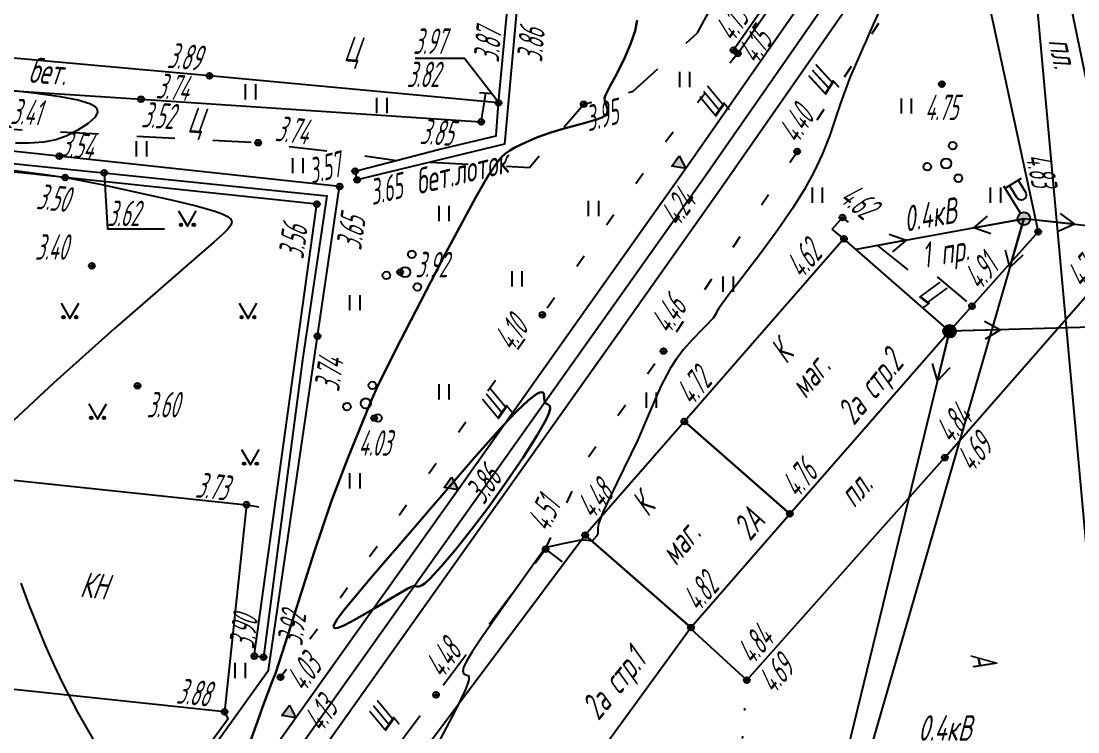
# Model space of a CAD drawing. Extents: x 1233805 to 1234355, y 654698 to 655114.
# Drawn here: x 1233990.83 to 1234032.35, y 654956.09 to 654984 of the extents above; entities that cross this region are included whole.
import ezdxf

# ---------------------------------------------------------------- set-up
doc = ezdxf.new("R2010")
doc.units = 0
for name, pattern in [('ИИDash_05_15', [2, 0.5, -1.5]), ('ИИDash_15_15', [3, 1.5, -1.5]), ('ИИDot', [1, 0, -1])]:
    doc.linetypes.add(name, pattern=pattern)
for name, color, linetype, lineweight in [('ИИ_ВОДОПРОВОДЫ', 80, 'Continuous', 25), ('ИИ_ГОРИЗОНТАЛИ_ОСН', 32, 'Continuous', 25), ('ИИ_ГОРИЗОНТАЛИ_УТОЛЩ', 32, 'Continuous', 30), ('ИИ_ДОРОГИ_АД', 7, 'Continuous', 25), ('ИИ_ДОРОГИ_ЖД', 7, 'Continuous', 25), ('ИИ_ЛЭП_НН', 250, 'Continuous', 25), ('ИИ_ОГРАДЫ', 7, 'Continuous', 25), ('ИИ_ОТМЕТКИ', 7, 'Continuous', 25), ('ИИ_СООРУЖЕНИЕ', 7, 'Continuous', 25), ('ИИ_СТРОЕНИЕ', 7, 'Continuous', 25), ('ИИ_УГОДЬЯ', 7, 'Continuous', 25)]:
    doc.layers.add(name, color=color, linetype=linetype, lineweight=lineweight)
doc.styles.add('VNIPISIMPLEXCUR', font='simplex.shx', dxfattribs={"width": 0.8, "oblique": 15})
doc.styles.add('ГОСТ 2.304 КУРСИВ', font='cs_gost2304.shx', dxfattribs={"oblique": 15})
doc.linetypes.add('ИИ05155', pattern='A,0,[41,3dservice.shx,S=3,R=0,X=0,Y=0],-12', length=12)
doc.linetypes.add('ИИ054741_6', pattern='A,2,-0.5,[35,3dservice.shx,S=1,R=0,X=0,Y=0],-0.5,2', length=5)
doc.linetypes.add('ИИ251222', pattern='A,2,-2,3,-0.6,["В",VNIPISIMPLEXCUR,S=2,R=0,X=0,Y=-1],-2.8,3,-2,8,-2,8,-2,6', length=41.4)

# ---------------------------------------------------------------- blocks, each defined once
blk = doc.blocks.new('ИИ05401')
at = {"color": 0, "linetype": 'Continuous', "lineweight": 25}
for points in [[(-0.4, 1.2), (-0.4, 0)], [(0.4, 1.2), (0.4, 0)]]:
    blk.add_lwpolyline(points, dxfattribs=at)
blk = doc.blocks.new('ИИ05416')
at = {"linetype": 'Continuous', "lineweight": 25}
h = blk.add_hatch(color=0, dxfattribs=at)
edge = h.paths.add_edge_path()
edge.add_arc((-0.5, 0.1), 0.1, 0, 360)
h = blk.add_hatch(color=0, dxfattribs=at)
edge = h.paths.add_edge_path()
edge.add_arc((0.5, 0.1), 0.1, 0, 360)
at = {"color": 0, "linetype": 'Continuous', "lineweight": 25}
blk.add_lwpolyline([(-0.693, 1.2), (0, 0), (0.693, 1.2)], dxfattribs=at)
for centre in [(-0.5, 0.1), (0.5, 0.1)]:
    blk.add_circle(centre, 0.1, dxfattribs=at)
blk = doc.blocks.new('ИИ05394')
at = {"color": 0, "linetype": 'Continuous', "lineweight": 25}
for centre, radius in [((0.52, 1.407), 0.3), ((-1.479, -0.253), 0.3), ((0, 0), 0.4), ((0.958, -1.154), 0.3)]:
    blk.add_circle(centre, radius, dxfattribs=at)
blk = doc.blocks.new('ИИ0510711')
at = {"linetype": 'Continuous', "lineweight": 25}
h = blk.add_hatch(color=0, dxfattribs=at)
edge = h.paths.add_edge_path()
edge.add_arc((0, 0), 0.5, 0, 360)
at = {"color": 0, "linetype": 'Continuous', "lineweight": 25}
blk.add_circle((0, 0), 0.5, dxfattribs=at)
blk = doc.blocks.new('ИИ0511013')
at = {"linetype": 'Continuous', "lineweight": 25}
h = blk.add_hatch(color=0, dxfattribs=at)
edge = h.paths.add_edge_path()
edge.add_arc((0, 0), 0.5, 0, 360)
at = {"color": 0, "linetype": 'Continuous', "lineweight": 25, "flags": 128}
for points in [[(0, 0.5), (0, 3)], [(0, 2.806), (1.5, 2.806)], [(1.184, 2.806), (1.184, 1.706), (1.174, 1.617), (1.144, 1.532), (1.096, 1.456), (1.033, 1.393), (0.957, 1.345), (0.873, 1.316), (0.784, 1.306), (0.695, 1.316), (0.61, 1.345), (0.534, 1.393), (0.471, 1.456), (0.423, 1.532), (0.394, 1.617), (0.384, 1.706), (0.384, 2.806)]]:
    blk.add_lwpolyline(points, dxfattribs=at)
at = {"color": 0, "linetype": 'Continuous', "lineweight": 25}
blk.add_circle((0, 0), 0.5, dxfattribs=at)
blk = doc.blocks.new('ИИ051144')
at = {"color": 0, "linetype": 'Continuous', "lineweight": 25, "flags": 128}
for points in [[(4, 0), (0, 0)], [(2.775, 0.707), (4, 0), (2.775, -0.707)]]:
    blk.add_lwpolyline(points, dxfattribs=at)
blk = doc.blocks.new('PICKET')
at = {"color": 0, "linetype": 'Continuous', "lineweight": 25}
for p, q in [((-0.23, 0), (0.23, 0)), ((0, 0.23), (0, -0.23))]:
    blk.add_line(p, q, dxfattribs=at)
blk.add_circle((0, 0), 0.23, dxfattribs=at)
at = {"color": 0, "linetype": 'Continuous', "style": 'VNIPISIMPLEXCUR', "oblique": 15, "width": 0.8}
blk.add_attdef('OTMETKA', (1.25, 0.3), '', height=2, dxfattribs=at)
at = {"color": 8, "linetype": 'Continuous', "style": 'VNIPISIMPLEXCUR', "oblique": 15, "width": 0.8, "flags": 1}
blk.add_attdef('NOMER', (1.25, -2.7), '', height=2, dxfattribs=at)
blk = doc.blocks.new('ИИ05025')
at = {"linetype": 'Continuous', "lineweight": 25}
blk.add_hatch(color=0, dxfattribs=at).paths.add_polyline_path([(0.5, 1), (0, 0), (-0.5, 1)])
at = {"color": 0, "linetype": 'Continuous', "lineweight": 25}
blk.add_lwpolyline([(0.5, 1), (0, 0), (-0.5, 1)], close=True, dxfattribs=at)
at = {"color": 0, "linetype": 'Continuous', "style": 'VNIPISIMPLEXCUR', "oblique": 15, "width": 0.8}
blk.add_attdef('HEIGHT', (1.2, 0), '', height=2, dxfattribs=at)

msp = doc.modelspace()

# ---------------------------------------------------------------- linework, layer by layer
at = {"layer": 'ИИ_ВОДОПРОВОДЫ', "linetype": 'ИИ251222', "flags": 128}
msp.add_lwpolyline([(1234081.644, 654705.568), (1234070.764, 654790.266), (1234046.966, 654859.039), (1234040.104, 654881.715), (1234023.378, 655065.709), (1234024.557, 655086.806)], dxfattribs=at)
at = {"layer": 'ИИ_ГОРИЗОНТАЛИ_ОСН', "flags": 128}
for points, elevation in [([(1234024.817, 654985.009), (1234024.178, 654983.583), (1234023.997, 654983.174), (1234023.907, 654982.972), (1234023.377, 654981.747), (1234023.018, 654980.78), (1234022.887, 654980.38), (1234022.586, 654979.489), (1234022.301, 654978.767), (1234021.971, 654978.064), (1234021.593, 654977.375), (1234021.135, 654976.645), (1234020.56, 654975.808), (1234019.874, 654974.872), (1234018.988, 654973.715), (1234018.716, 654973.365), (1234018.255, 654972.744), (1234018.16, 654972.595), (1234018.138, 654972.527), (1234018.137, 654972.515), (1234018.019, 654972.342), (1234017.7, 654972.004), (1234017.603, 654971.908), (1234017.19, 654971.486), (1234016.863, 654971.114), (1234016.575, 654970.738), (1234016.327, 654970.358), (1234015.966, 654969.667), (1234015.508, 654968.607), (1234015.051, 654967.538), (1234014.251, 654965.892), (1234013.682, 654964.719), (1234013.52, 654964.265), (1234013.49, 654964.099), (1234013.491, 654963.955), (1234013.492, 654963.888), (1234013.443, 654963.775), (1234013.319, 654963.642), (1234013.314, 654963.637), (1234013.307, 654963.631), (1234013.256, 654963.593), (1234013.196, 654963.599), (1234013.192, 654963.599), (1234012.995, 654963.624), (1234012.762, 654963.611), (1234012.095, 654963.474), (1234011.926, 654963.435), (1234011.634, 654963.375), (1234011.518, 654963.35), (1234011.421, 654963.289), (1234011.238, 654963.056), (1234010.093, 654961.462), (1234008.915, 654959.784), (1234008.553, 654959.234), (1234008.321, 654958.846), (1234008.216, 654958.626), (1234008.18, 654958.475), (1234008.207, 654958.388), (1234008.306, 654958.34), (1234008.389, 654958.306), (1234008.427, 654958.246), (1234008.422, 654958.14), (1234008.373, 654957.972), (1234008.276, 654957.732), (1234007.912, 654956.977), (1234007.297, 654955.807)], 4.5), ([(1233990.199, 654981.316), (1233991.351, 654981.181), (1233992.363, 654981.04), (1233993.064, 654980.905), (1233993.532, 654980.76), (1233993.684, 654980.682), (1233993.782, 654980.6), (1233993.828, 654980.518), (1233993.834, 654980.428), (1233993.801, 654980.329), (1233993.727, 654980.221), (1233993.615, 654980.105), (1233993.462, 654979.981), (1233993.034, 654979.704), (1233992.605, 654979.483), (1233992.194, 654979.34), (1233991.72, 654979.25), (1233991.155, 654979.207), (1233990.607, 654979.203)], 3.5), ([(1233988.348, 654978.424), (1233991.878, 654977.961), (1233992.804, 654977.825), (1233993.943, 654977.596), (1233996.732, 654976.986), (1233997.704, 654976.747), (1233998.399, 654976.552), (1233998.73, 654976.436), (1233998.946, 654976.332), (1233999.069, 654976.228), (1233999.11, 654976.115), (1233999.073, 654975.99), (1233998.96, 654975.835), (1233998.763, 654975.637), (1233998.403, 654975.319), (1233997.725, 654974.731), (1233994.494, 654971.915), (1233992.121, 654969.793), (1233990.524, 654968.305)], 3.5), ([(1233990.818, 654961.939), (1233991.121, 654961.109), (1233991.776, 654959.485), (1233992.116, 654958.72), (1233992.458, 654958.002), (1233993.046, 654956.873), (1233993.708, 654955.728), (1233994.433, 654954.581), (1233995.282, 654953.336), (1233995.298, 654953.312), (1233995.531, 654952.969), (1233995.648, 654952.755), (1233995.706, 654952.57), (1233995.707, 654952.392), (1233995.652, 654952.196), (1233995.534, 654951.955), (1233994.984, 654951.115), (1233993.413, 654948.825), (1233991.33, 654945.788), (1233990.583, 654944.684)], 3.5)]:
    msp.add_lwpolyline(points, dxfattribs=dict(at, elevation=elevation))
at = {"layer": 'ИИ_ГОРИЗОНТАЛИ_УТОЛЩ', "elevation": 4, "flags": 128}
msp.add_lwpolyline([(1234015.04, 654984.034), (1234014.949, 654983.614), (1234014.771, 654983.096), (1234014.507, 654982.485), (1234014.173, 654981.818), (1234013.978, 654981.463), (1234013.786, 654981.088), (1234013.757, 654980.977), (1234013.759, 654980.876), (1234013.814, 654980.707), (1234013.865, 654980.558), (1234013.873, 654980.451), (1234013.841, 654980.36), (1234013.766, 654980.282), (1234013.642, 654980.211), (1234013.456, 654980.14), (1234012.802, 654979.959), (1234012.16, 654979.789), (1234011.642, 654979.626), (1234011.124, 654979.439), (1234010.643, 654979.239), (1234010.235, 654979.043), (1234010.028, 654978.924), (1234009.863, 654978.804), (1234009.71, 654978.661), (1234009.555, 654978.482), (1234009.192, 654977.952), (1234008.693, 654977.093), (1234007.519, 654974.901), (1234005.753, 654971.485), (1234004.863, 654969.719), (1234004.591, 654969.085), (1234004.403, 654968.64), (1234004.389, 654968.608), (1234003.662, 654966.839), (1234003.032, 654965.159), (1234002.349, 654963.148), (1234001.483, 654960.434), (1234001.44, 654960.296), (1234000.836, 654958.425), (1234000.672, 654958), (1234000.304, 654957.024), (1234000.117, 654956.495), (1233999.623, 654955.123)], dxfattribs=at)
msp.add_lwpolyline([(1234005.691, 654963.429), (1234006.881, 654964.813), (1234008.65, 654966.864), (1234009.733, 654968.079), (1234010.313, 654968.688), (1234010.766, 654969.116), (1234011.091, 654969.363), (1234011.207, 654969.419), (1234011.292, 654969.431), (1234011.334, 654969.413), (1234011.363, 654969.373), (1234011.387, 654969.208), (1234011.4, 654969.076), (1234011.432, 654969.004), (1234011.506, 654968.959), (1234011.597, 654968.894), (1234011.615, 654968.783), (1234011.567, 654968.599), (1234011.447, 654968.335), (1234011.092, 654967.711), (1234010.551, 654966.861), (1234009.894, 654965.893), (1234009.205, 654964.933), (1234008.57, 654964.095), (1234007.934, 654963.297), (1234007.344, 654962.603), (1234006.883, 654962.107), (1234006.702, 654961.938), (1234006.564, 654961.838), (1234006.461, 654961.798), (1234006.364, 654961.806), (1234006.263, 654961.816), (1234006.161, 654961.788), (1234006.021, 654961.724), (1234005.581, 654961.462), (1234005.466, 654961.39), (1234004.822, 654961.007), (1234004.386, 654960.752), (1234004.351, 654960.732), (1234003.789, 654960.411), (1234003.485, 654960.258), (1234003.273, 654960.178), (1234003.184, 654960.164), (1234003.129, 654960.177), (1234003.107, 654960.217), (1234003.118, 654960.285), (1234003.249, 654960.521), (1234003.534, 654960.905), (1234004.442, 654961.989), (1234005.075, 654962.719), (1234005.691, 654963.429)], close=True, dxfattribs=at)
at = {"layer": 'ИИ_ДОРОГИ_АД', "linetype": 'ИИDash_15_15', "flags": 128}
for points in [[(1234006.902, 654978.457), (1234010.802, 654978.255), (1234012.933, 654980.734), (1234014.883, 654981.246), (1234017.4, 654983.541), (1234019.117, 654986.708), (1234021.704, 654993.577), (1234024.355, 654992.174)], [(1233963.968, 654979.821), (1233964.182, 654981.441), (1233964.429, 654981.672), (1233966.808, 654981.595), (1233970.277, 654981.416), (1233977.443, 654980.885), (1233983.076, 654980.333), (1233990.321, 654979.766), (1234000.147, 654979.227), (1234004.155, 654978.743), (1234005.594, 654978.532)], [(1234023.158, 654975.451), (1234022.695, 654975.827), (1234023.102, 654976.291), (1234026.316, 654973.708), (1234026.71, 654974.049), (1234028.185, 654972.811)], [(1233996.185, 654941.407), (1233995.35, 654942.041), (1234002.319, 654951.216), (1234007.133, 654957.55), (1234011.437, 654963.266), (1234012.162, 654962.714)]]:
    msp.add_lwpolyline(points, dxfattribs=at)
at = {"layer": 'ИИ_ДОРОГИ_АД', "flags": 128}
for points in [[(1234017.124, 654960.154), (1234019.343, 654958.125), (1234027.123, 654966.861), (1234034.093, 654974.839), (1234031.636, 654986.736), (1234030.577, 654991.578)], [(1234030.577, 654991.578), (1234028.234, 654987.557), (1234030.788, 654975.724), (1234027.305, 654971.825)], [(1234009.586, 654980.794), (1233998.236, 654981.85), (1233986.893, 654982.866), (1233966.534, 654984.778), (1233965.578, 654984.817), (1233965.063, 654984.696)], [(1233974.503, 654923.976), (1233974.675, 654923.839), (1233976.498, 654926.161), (1233995.626, 654952.066), (1233998.962, 654956.613), (1233998.822, 654956.878)]]:
    msp.add_lwpolyline(points, dxfattribs=at)
at = {"layer": 'ИИ_ДОРОГИ_АД', "linetype": 'ИИDot', "flags": 128}
msp.add_lwpolyline([(1234019.343, 654958.125), (1234018.544, 654947.986), (1234016.752, 654944.5)], dxfattribs=at)
at = {"layer": 'ИИ_ДОРОГИ_ЖД', "linetype": 'ИИ05155', "flags": 128}
msp.add_lwpolyline([(1234056.942, 655090.19), (1234056.854, 655089.205), (1234056.406, 655084.105), (1234055.956, 655079.572), (1234055.646, 655076.911), (1234055.304, 655074.333), (1234054.619, 655069.165), (1234053.863, 655064.2), (1234053.353, 655061.306), (1234052.529, 655056.897), (1234051.379, 655051.371), (1234050.325, 655046.877), (1234049.422, 655043.305), (1234048.454, 655039.697), (1234047.58, 655036.731), (1234046.039, 655031.861), (1234044.796, 655028.233), (1234043.622, 655025.049), (1234042.179, 655021.319), (1234039.198, 655014.351), (1234037.586, 655010.854), (1234035.853, 655007.29), (1234032.571, 655001.061), (1234029.694, 654995.996), (1234027.122, 654991.839), (1234025.105, 654988.674), (1234022.618, 654984.96), (1234017.595, 654977.758), (1234013.646, 654972.177), (1234008.65, 654965.136), (1234002.28, 654956.181), (1233998.731, 654951.199), (1233994.13, 654944.785), (1233986.376, 654933.838), (1233981.412, 654926.555), (1233978.949, 654922.759), (1233977.301, 654920.189), (1233975.515, 654917.285), (1233974.523, 654915.607), (1233972.599, 654912.296), (1233970.752, 654908.871), (1233969.264, 654906.111), (1233967.73, 654903.067), (1233965.856, 654899.173), (1233963.956, 654895.031), (1233962.058, 654890.564), (1233960.863, 654887.626), (1233960.088, 654885.632), (1233958.345, 654881.005), (1233956.808, 654876.534), (1233955.05, 654871.038), (1233952.603, 654862.181), (1233951.265, 654856.525), (1233950.235, 654851.466), (1233949.674, 654848.496), (1233949.074, 654844.738), (1233947.854, 654835.927), (1233947.007, 654828.506), (1233946.739, 654826.086), (1233946.179, 654820.687), (1233945.641, 654815.488), (1233945.346, 654812.686), (1233945.028, 654809.268), (1233944.413, 654802.921), (1233943.534, 654793.639), (1233940.158, 654750.714), (1233939.536, 654741.634), (1233937.407, 654709.458), (1233936.859, 654700.443)], dxfattribs=at)
at = {"layer": 'ИИ_ДОРОГИ_ЖД'}
for points in [[(1234031.874, 655001.443), (1234029.01, 654996.402), (1234026.449, 654992.262), (1234024.439, 654989.109), (1234021.962, 654985.409), (1234016.945, 654978.215), (1234012.997, 654972.637), (1234008.002, 654965.596), (1234001.632, 654956.641), (1233998.084, 654951.661), (1233993.482, 654945.247), (1233985.724, 654934.292)], [(1234033.26, 655000.684), (1234030.37, 654995.596), (1234027.787, 654991.421), (1234025.762, 654988.244), (1234023.266, 654984.517), (1234018.238, 654977.307), (1234014.287, 654971.724), (1234009.29, 654964.681), (1234002.92, 654955.726), (1233999.369, 654950.742), (1233994.769, 654944.33), (1233987.021, 654933.39)]]:
    msp.add_lwpolyline(points, dxfattribs=at)
at = {"layer": 'ИИ_ЛЭП_НН', "elevation": -11.67, "flags": 128}
for points in [[(1234061.37, 654972.781), (1234030.227, 654976.243), (1234018.559, 654935.947), (1234028.293, 654912.019), (1234049.686, 654891.724), (1234060.293, 654840.339)], [(1234030.227, 654976.243), (1234023.636, 654975.032)], [(1234061.37, 654972.781), (1234027.305, 654971.825), (1234018.559, 654935.947)]]:
    msp.add_lwpolyline(points, dxfattribs=at)
at = {"layer": 'ИИ_ОГРАДЫ', "linetype": 'ИИ054741_6'}
for points in [[(1233965.078, 654984.918), (1233965.063, 654984.696), (1233965.088, 654983.146), (1233971.957, 654982.634), (1233980.384, 654981.943), (1233986.923, 654981.499), (1233995.546, 654980.931), (1234008.904, 654980.042), (1234009.043, 654980.833), (1234009.093, 654981.183)], [(1233963.179, 654929.7), (1233961.227, 654915.542), (1233968.211, 654914.227), (1233986.119, 654938.432), (1234000.548, 654958.523), (1234003.347, 654977.507), (1233968.766, 654981.234), (1233968.318, 654977.366)]]:
    msp.add_lwpolyline(points, dxfattribs=at)
at = {"layer": 'ИИ_ОГРАДЫ', "flags": 128}
msp.add_lwpolyline([(1234008.844, 654981.201), (1234009.342, 654981.164)], dxfattribs=at)
at = {"layer": 'ИИ_ОТМЕТКИ'}
msp.add_lwpolyline([(1234009.597, 654980.793), (1234008.25, 654982.538), (1234006.317, 654982.538)], dxfattribs=at)
at = {"layer": 'ИИ_ОТМЕТКИ', "elevation": 3.618}
msp.add_lwpolyline([(1233994.098, 654978.036), (1233994.225, 654975.84), (1233996.473, 654975.84)], dxfattribs=at)
at = {"layer": 'ИИ_СООРУЖЕНИЕ', "flags": 128}
msp.add_lwpolyline([(1234024.887, 654991.839), (1234024.263, 654990.871), (1234020.311, 654985.003), (1234018.82, 654982.862), (1234018.988, 654982.732), (1234021.719, 654986.676), (1234024.62, 654991.077), (1234025.054, 654991.734)], dxfattribs=at)
for points in [[(1234003.96, 654978.109), (1234007.229, 654978.954), (1234009.497, 654979.494), (1234009.586, 654980.794), (1234009.947, 654984.684), (1234010.321, 654984.669), (1234009.824, 654979.164), (1234004.036, 654977.764)], [(1233962.824, 654979.803), (1233967.727, 654980.189), (1233968.466, 654980.276), (1233969.062, 654980.282), (1233975.513, 654979.949), (1233977.175, 654979.832), (1233979.446, 654979.598), (1233985.269, 654978.943), (1233998.013, 654977.639), (1234002.838, 654977.136), (1234001.882, 654970.706), (1234000.356, 654959.03), (1233999.994, 654959.066), (1234002.45, 654976.81), (1233981.304, 654979.057), (1233977.369, 654979.485), (1233971.787, 654979.82), (1233969.371, 654979.997), (1233968.369, 654979.955), (1233967.176, 654979.866), (1233962.851, 654979.519)]]:
    msp.add_lwpolyline(points, close=True, dxfattribs=at)
at = {"layer": 'ИИ_СТРОЕНИЕ'}
for points in [[(1234023.158, 654975.451), (1234016.887, 654968.278), (1234021.034, 654964.652), (1234027.305, 654971.825)], [(1234016.887, 654968.278), (1234012.991, 654963.822), (1234017.148, 654960.187), (1234021.034, 654964.652)], [(1233987.712, 654958.055), (1233988.574, 654966.191), (1233999.684, 654965.014), (1233998.822, 654956.878)], [(1234012.991, 654963.822), (1233996.511, 654941.807), (1233998.411, 654940.385), (1234001.182, 654938.31), (1234008.064, 654947.74), (1234009.06, 654946.994), (1234013.563, 654953.009), (1234012.493, 654953.809), (1234017.148, 654960.187)]]:
    msp.add_lwpolyline(points, close=True, dxfattribs=at)
at = {"layer": 'ИИ_УГОДЬЯ', "linetype": 'ИИDash_05_15', "flags": 128}
for points in [[(1234011.437, 654963.266), (1234013.03, 654966.755), (1234016.069, 654971.046), (1234021.32, 654978.881), (1234026.743, 654987.414), (1234027.957, 654989.905)], [(1234018.988, 654982.732), (1234016.266, 654979.407), (1234002.681, 654960.387), (1234001.024, 654958.238), (1234000.548, 654958.523)], [(1233999.684, 654965.014), (1234000.793, 654964.839)]]:
    msp.add_lwpolyline(points, dxfattribs=at)

# ---------------------------------------------------------------- block references
at = {"layer": 'ИИ_ДОРОГИ_ЖД'}
ref = msp.add_blockref('ИИ05025', (1234016.945, 654978.216), dxfattribs=dict(at, xscale=0.4999999999999996, yscale=0.4999999999999996, zscale=0.4999999999999996, rotation=53.9212904396066))
ref.add_attrib('OTMETKA', '4.24', (1234016.65, 654975.856), dxfattribs={"layer": '0', "linetype": 'Continuous', "height": 1, "rotation": 54.7147, "style": 'ГОСТ 2.304 КУРСИВ', "oblique": 15, "width": 0.65})
ref = msp.add_blockref('ИИ05025', (1234008.002, 654965.596, 3.862), dxfattribs=dict(at, xscale=0.4999999999999996, yscale=0.4999999999999996, zscale=0.4999999999999996, rotation=53.9212904396066))
ref.add_attrib('OTMETKA', '3.86', (1234009.015, 654964.978, 3.862), dxfattribs={"layer": '0', "linetype": 'Continuous', "height": 1, "rotation": 54.6426, "style": 'ГОСТ 2.304 КУРСИВ', "oblique": 15, "width": 0.65})
ref = msp.add_blockref('ИИ05025', (1234001.632, 654956.641), dxfattribs=dict(at, xscale=0.4999999999999996, yscale=0.4999999999999996, zscale=0.4999999999999996, rotation=53.9212904396066))
ref.add_attrib('OTMETKA', '4.13', (1234002.645, 654956.022), dxfattribs={"layer": '0', "linetype": 'Continuous', "height": 1, "rotation": 54.576, "style": 'ГОСТ 2.304 КУРСИВ', "oblique": 15, "width": 0.65})
at = {"layer": 'ИИ_ЛЭП_НН'}
for name, p, xscale, yscale, zscale, rotation in [('ИИ0511013', (1234030.227, 654976.243), 0.5, 0.5, 0.5, 31.51495197322279), ('ИИ051144', (1234030.227, 654976.243, -11.67), 0.4999999999999997, 0.4999999999999997, 0.4999999999999997, 190.410730501815), ('ИИ051144', (1234030.227, 654976.243, -11.67), 0.4999999999999997, 0.4999999999999997, 0.4999999999999997, 253.85184158484), ('ИИ051144', (1234030.227, 654976.243, -11.67), 0.4999999999999997, 0.4999999999999997, 0.4999999999999997, 353.6571965143229), ('ИИ051144', (1234023.636, 654975.032, -11.67), 0.4999999999999996, 0.4999999999999996, 0.4999999999999996, 10.410730503773), ('ИИ051144', (1234027.305, 654971.825, -11.67), 0.4999999999999997, 0.4999999999999997, 0.4999999999999997, 1.607906531119141), ('ИИ051144', (1234027.305, 654971.825, -11.67), 0.4999999999999992, 0.4999999999999992, 0.4999999999999992, 256.3014106492591)]:
    msp.add_blockref(name, p, dxfattribs=dict(at, xscale=xscale, yscale=yscale, zscale=zscale, rotation=rotation))
at = {"layer": 'ИИ_ЛЭП_НН', "xscale": 0.5, "yscale": 0.5, "zscale": 0.5}
msp.add_blockref('ИИ0510711', (1234027.305, 654971.825), dxfattribs=at)
at = {"layer": 'ИИ_ОТМЕТКИ'}
ref = msp.add_blockref('PICKET', (1234009.937, 654984.575, 3.872), dxfattribs=dict(at, xscale=0.5, yscale=0.5, zscale=0.5))
ref.add_attrib('OTMETKA', '3.87', (1234009.596, 654982.355, 3.872), dxfattribs={"layer": '0', "color": 0, "linetype": 'Continuous', "height": 1, "rotation": 84.8397, "style": 'ГОСТ 2.304 КУРСИВ', "oblique": 15, "width": 0.65})
ref = msp.add_blockref('PICKET', (1234010.311, 654984.554, 3.862), dxfattribs=dict(at, xscale=0.5, yscale=0.5, zscale=0.5))
ref.add_attrib('OTMETKA', '3.86', (1234011.296, 654982.367, 3.862), dxfattribs={"layer": '0', "color": 0, "linetype": 'Continuous', "height": 1, "rotation": 84.8397, "style": 'ГОСТ 2.304 КУРСИВ', "oblique": 15, "width": 0.65})
ref = msp.add_blockref('PICKET', (1234018.82, 654982.862, 4.132), dxfattribs=dict(at, xscale=0.5, yscale=0.5, zscale=0.5))
ref.add_attrib('OTMETKA', '4.13', (1234018.8, 654983.122, 4.132), dxfattribs={"layer": '0', "color": 0, "linetype": 'Continuous', "height": 1, "rotation": 55.1467, "style": 'ГОСТ 2.304 КУРСИВ', "oblique": 15, "width": 0.65})
ref = msp.add_blockref('PICKET', (1234018.988, 654982.732, 4.149), dxfattribs=dict(at, xscale=0.5, yscale=0.5, zscale=0.5))
ref.add_attrib('OTMETKA', '4.15', (1234019.716, 654982.251, 4.149), dxfattribs={"layer": '0', "color": 0, "linetype": 'Continuous', "height": 1, "rotation": 55.2923, "style": 'ГОСТ 2.304 КУРСИВ', "oblique": 15, "width": 0.65})
ref = msp.add_blockref('PICKET', (1234009.586, 654980.794, 3.82), dxfattribs=dict(at, xscale=0.5, yscale=0.5, zscale=0.5))
ref.add_attrib('OTMETKA', '3.82', (1234005.978, 654981.407, 3.82), dxfattribs={"layer": '0', "color": 0, "linetype": 'Continuous', "height": 1, "style": 'ГОСТ 2.304 КУРСИВ', "oblique": 15, "width": 0.65})
ref = msp.add_blockref('PICKET', (1233998.236, 654981.85, 3.741), dxfattribs=dict(at, xscale=0.5, yscale=0.5, zscale=0.5))
ref.add_attrib('OTMETKA', '3.74', (1233996.105, 654980.972, 3.741), dxfattribs={"layer": '0', "color": 0, "linetype": 'Continuous', "height": 1, "rotation": 354.8783, "style": 'ГОСТ 2.304 КУРСИВ', "oblique": 15, "width": 0.65})
ref = msp.add_blockref('PICKET', (1234026.999, 654981.525, 4.752), dxfattribs=dict(at, xscale=0.5, yscale=0.5, zscale=0.5))
ref.add_attrib('OTMETKA', '4.75', (1234026.332, 654980.111, 4.752), dxfattribs={"layer": '0', "color": 0, "linetype": 'Continuous', "height": 1, "style": 'ГОСТ 2.304 КУРСИВ', "oblique": 15, "width": 0.65})
ref = msp.add_blockref('PICKET', (1233990.321, 654979.766, 3.41), dxfattribs=dict(at, xscale=0.5, yscale=0.5, zscale=0.5))
ref.add_attrib('OTMETKA', '3.41', (1233990.402, 654979.965, 3.41), dxfattribs={"layer": '0', "color": 0, "linetype": 'Continuous', "height": 1, "rotation": 356.8604, "style": 'ГОСТ 2.304 КУРСИВ', "oblique": 15, "width": 0.65})
ref = msp.add_blockref('PICKET', (1233995.546, 654980.931, 3.522), dxfattribs=dict(at, xscale=0.5, yscale=0.5, zscale=0.5))
ref.add_attrib('OTMETKA', '3.52', (1233995.545, 654979.837, 3.522), dxfattribs={"layer": '0', "color": 0, "linetype": 'Continuous', "height": 1, "rotation": 356.1912, "style": 'ГОСТ 2.304 КУРСИВ', "oblique": 15, "width": 0.65})
ref = msp.add_blockref('PICKET', (1234012.933, 654980.734, 3.954), dxfattribs=dict(at, xscale=0.5, yscale=0.5, zscale=0.5))
ref.add_attrib('OTMETKA', '3.95', (1234013.117, 654979.658, 3.954), dxfattribs={"layer": '0', "color": 0, "linetype": 'Continuous', "height": 1, "rotation": 14.7374, "style": 'ГОСТ 2.304 КУРСИВ', "oblique": 15, "width": 0.65})
ref = msp.add_blockref('PICKET', (1234021.32, 654978.881, 4.399), dxfattribs=dict(at, xscale=0.5, yscale=0.5, zscale=0.5))
ref.add_attrib('OTMETKA', '4.40', (1234021.333, 654979.131, 4.399), dxfattribs={"layer": '0', "color": 0, "linetype": 'Continuous', "height": 1, "rotation": 57.5625, "style": 'ГОСТ 2.304 КУРСИВ', "oblique": 15, "width": 0.65})
ref = msp.add_blockref('PICKET', (1234000.147, 654979.227, 3.742), dxfattribs=dict(at, xscale=0.5, yscale=0.5, zscale=0.5))
ref.add_attrib('OTMETKA', '3.74', (1234000.785, 654979.301, 3.742), dxfattribs={"layer": '0', "color": 0, "linetype": 'Continuous', "height": 1, "rotation": 353.1232, "style": 'ГОСТ 2.304 КУРСИВ', "oblique": 15, "width": 0.65})
ref = msp.add_blockref('PICKET', (1234008.904, 654980.042, 3.852), dxfattribs=dict(at, xscale=0.5, yscale=0.5, zscale=0.5))
ref.add_attrib('OTMETKA', '3.85', (1234006.479, 654979.18, 3.852), dxfattribs={"layer": '0', "color": 0, "linetype": 'Continuous', "height": 1, "rotation": 356.1912, "style": 'ГОСТ 2.304 КУРСИВ', "oblique": 15, "width": 0.65})
ref = msp.add_blockref('PICKET', (1233992.336, 654978.694, 3.544), dxfattribs=dict(at, xscale=0.5, yscale=0.5, zscale=0.5))
ref.add_attrib('OTMETKA', '3.54', (1233992.336, 654978.694, 3.544), dxfattribs={"layer": '0', "color": 0, "linetype": 'Continuous', "height": 1, "rotation": 353.8497, "style": 'ГОСТ 2.304 КУРСИВ', "oblique": 15, "width": 0.65})
ref = msp.add_blockref('PICKET', (1234003.96, 654978.109, 3.566), dxfattribs=dict(at, xscale=0.5, yscale=0.5, zscale=0.5))
ref.add_attrib('OTMETKA', '3.57', (1234002.233, 654977.597, 3.566), dxfattribs={"layer": '0', "color": 0, "linetype": 'Continuous', "height": 1, "rotation": 14.4791, "style": 'ГОСТ 2.304 КУРСИВ', "oblique": 15, "width": 0.65})
ref = msp.add_blockref('PICKET', (1234030.788, 654975.724, 4.832), dxfattribs=dict(at, xscale=0.5, yscale=0.5, zscale=0.5))
ref.add_attrib('OTMETKA', '4.83', (1234030.28, 654978.704, 4.832), dxfattribs={"layer": '0', "color": 0, "linetype": 'Continuous', "height": 1, "rotation": 282.1779, "style": 'ГОСТ 2.304 КУРСИВ', "oblique": 15, "width": 0.65})
ref = msp.add_blockref('PICKET', (1233992.565, 654977.86, 3.498), dxfattribs=dict(at, xscale=0.5, yscale=0.5, zscale=0.5))
ref.add_attrib('OTMETKA', '3.50', (1233991.402, 654976.626, 3.498), dxfattribs={"layer": '0', "color": 0, "linetype": 'Continuous', "height": 1, "rotation": 353.936, "style": 'ГОСТ 2.304 КУРСИВ', "oblique": 15, "width": 0.65})
ref = msp.add_blockref('PICKET', (1233994.1, 654978.04, 3.618), dxfattribs=dict(at, xscale=0.5, yscale=0.5, zscale=0.5))
ref.add_attrib('OTMETKA', '3.62', (1233994.213, 654975.949, 3.618), dxfattribs={"layer": '0', "color": 0, "linetype": 'Continuous', "height": 1, "style": 'ГОСТ 2.304 КУРСИВ', "oblique": 15, "width": 0.65})
ref = msp.add_blockref('PICKET', (1234004.036, 654977.764, 3.652), dxfattribs=dict(at, xscale=0.5, yscale=0.5, zscale=0.5))
ref.add_attrib('OTMETKA', '3.65', (1234004.631, 654976.771, 3.652), dxfattribs={"layer": '0', "color": 0, "linetype": 'Continuous', "height": 1, "rotation": 13.5967, "style": 'ГОСТ 2.304 КУРСИВ', "oblique": 15, "width": 0.65})
ref = msp.add_blockref('PICKET', (1234003.347, 654977.507, 3.648), dxfattribs=dict(at, xscale=0.5, yscale=0.5, zscale=0.5))
ref.add_attrib('OTMETKA', '3.65', (1234004.189, 654974.976, 3.648), dxfattribs={"layer": '0', "color": 0, "linetype": 'Continuous', "height": 1, "rotation": 81.6141, "style": 'ГОСТ 2.304 КУРСИВ', "oblique": 15, "width": 0.65})
ref = msp.add_blockref('PICKET', (1234023.102, 654976.291, 4.619), dxfattribs=dict(at, xscale=0.5, yscale=0.5, zscale=0.5))
ref.add_attrib('OTMETKA', '4.62', (1234022.922, 654976.956, 4.619), dxfattribs={"layer": '0', "color": 0, "linetype": 'Continuous', "height": 1, "rotation": 321.212, "style": 'ГОСТ 2.304 КУРСИВ', "oblique": 15, "width": 0.65})
ref = msp.add_blockref('PICKET', (1234002.45, 654976.81, 3.563), dxfattribs=dict(at, xscale=0.5, yscale=0.5, zscale=0.5))
ref.add_attrib('OTMETKA', '3.56', (1234001.921, 654974.63, 3.563), dxfattribs={"layer": '0', "color": 0, "linetype": 'Continuous', "height": 1, "rotation": 82.1211, "style": 'ГОСТ 2.304 КУРСИВ', "oblique": 15, "width": 0.65})
ref = msp.add_blockref('PICKET', (1233993.612, 654974.392, 3.398), dxfattribs=dict(at, xscale=0.5, yscale=0.5, zscale=0.5))
ref.add_attrib('OTMETKA', '3.40', (1233991.38, 654974.628, 3.398), dxfattribs={"layer": '0', "color": 0, "linetype": 'Continuous', "height": 1, "style": 'ГОСТ 2.304 КУРСИВ', "oblique": 15, "width": 0.65})
ref = msp.add_blockref('PICKET', (1234023.158, 654975.451, 4.624), dxfattribs=dict(at, xscale=0.5, yscale=0.5, zscale=0.5))
ref.add_attrib('OTMETKA', '4.62', (1234021.504, 654973.836, 4.624), dxfattribs={"layer": '0', "color": 0, "linetype": 'Continuous', "height": 1, "rotation": 48.8381, "style": 'ГОСТ 2.304 КУРСИВ', "oblique": 15, "width": 0.65})
ref = msp.add_blockref('PICKET', (1234028.185, 654972.811, 4.909), dxfattribs=dict(at, xscale=0.5, yscale=0.5, zscale=0.5))
ref.add_attrib('OTMETKA', '4.91', (1234028.49, 654973.377, 4.909), dxfattribs={"layer": '0', "color": 0, "linetype": 'Continuous', "height": 1, "rotation": 48.2223, "style": 'ГОСТ 2.304 КУРСИВ', "oblique": 15, "width": 0.65})
ref = msp.add_blockref('PICKET', (1234005.722, 654974.142, 3.918), dxfattribs=dict(at, xscale=0.5, yscale=0.5, zscale=0.5))
ref.add_attrib('OTMETKA', '3.92', (1234006.32, 654973.941, 3.918), dxfattribs={"layer": '0', "color": 0, "linetype": 'Continuous', "height": 1, "style": 'ГОСТ 2.304 КУРСИВ', "oblique": 15, "width": 0.65})
ref = msp.add_blockref('PICKET', (1234016.069, 654971.046, 4.456), dxfattribs=dict(at, xscale=0.5, yscale=0.5, zscale=0.5))
ref.add_attrib('OTMETKA', '4.46', (1234016.292, 654971.649, 4.456), dxfattribs={"layer": '0', "color": 0, "linetype": 'Continuous', "height": 1, "rotation": 56.17, "style": 'ГОСТ 2.304 КУРСИВ', "oblique": 15, "width": 0.65})
ref = msp.add_blockref('PICKET', (1234011.31, 654972.468, 4.101), dxfattribs=dict(at, xscale=0.5, yscale=0.5, zscale=0.5))
ref.add_attrib('OTMETKA', '4.10', (1234010.124, 654970.985, 4.101), dxfattribs={"layer": '0', "color": 0, "linetype": 'Continuous', "height": 1, "rotation": 54.4651, "style": 'ГОСТ 2.304 КУРСИВ', "oblique": 15, "width": 0.65})
ref = msp.add_blockref('PICKET', (1234002.48, 654971.626, 3.736), dxfattribs=dict(at, xscale=0.5, yscale=0.5, zscale=0.5))
ref.add_attrib('OTMETKA', '3.74', (1234003.324, 654969.421, 3.736), dxfattribs={"layer": '0', "color": 0, "linetype": 'Continuous', "height": 1, "rotation": 81.6141, "style": 'ГОСТ 2.304 КУРСИВ', "oblique": 15, "width": 0.65})
ref = msp.add_blockref('PICKET', (1234016.887, 654968.278, 4.724), dxfattribs=dict(at, xscale=0.5, yscale=0.5, zscale=0.5))
ref.add_attrib('OTMETKA', '4.72', (1234017.185, 654968.847, 4.724), dxfattribs={"layer": '0', "color": 0, "linetype": 'Continuous', "height": 1, "rotation": 48.8381, "style": 'ГОСТ 2.304 КУРСИВ', "oblique": 15, "width": 0.65})
ref = msp.add_blockref('PICKET', (1233995.405, 654969.684, 3.597), dxfattribs=dict(at, xscale=0.5, yscale=0.5, zscale=0.5))
ref.add_attrib('OTMETKA', '3.60', (1233995.768, 654968.44, 3.597), dxfattribs={"layer": '0', "color": 0, "linetype": 'Continuous', "height": 1, "style": 'ГОСТ 2.304 КУРСИВ', "oblique": 15, "width": 0.65})
ref = msp.add_blockref('PICKET', (1234004.702, 654968.415, 4.029), dxfattribs=dict(at, xscale=0.5, yscale=0.5, zscale=0.5))
ref.add_attrib('OTMETKA', '4.03', (1234004.082, 654966.937, 4.029), dxfattribs={"layer": '0', "color": 0, "linetype": 'Continuous', "height": 1, "style": 'ГОСТ 2.304 КУРСИВ', "oblique": 15, "width": 0.65})
ref = msp.add_blockref('PICKET', (1234027.123, 654966.861, 4.691), dxfattribs=dict(at, xscale=0.5, yscale=0.5, zscale=0.5))
ref.add_attrib('OTMETKA', '4.69', (1234028.197, 654966.238, 4.691), dxfattribs={"layer": '0', "color": 0, "linetype": 'Continuous', "height": 1, "rotation": 48.857, "style": 'ГОСТ 2.304 КУРСИВ', "oblique": 15, "width": 0.65})
ref = msp.add_blockref('PICKET', (1234021.034, 654964.652, 4.764), dxfattribs=dict(at, xscale=0.5, yscale=0.5, zscale=0.5))
ref.add_attrib('OTMETKA', '4.76', (1234021.332, 654965.221, 4.764), dxfattribs={"layer": '0', "color": 0, "linetype": 'Continuous', "height": 1, "rotation": 48.8381, "style": 'ГОСТ 2.304 КУРСИВ', "oblique": 15, "width": 0.65})
ref = msp.add_blockref('PICKET', (1233999.684, 654965.014, 3.733), dxfattribs=dict(at, xscale=0.5, yscale=0.5, zscale=0.5))
ref.add_attrib('OTMETKA', '3.73', (1233997.656, 654965.301, 3.733), dxfattribs={"layer": '0', "color": 0, "linetype": 'Continuous', "height": 1, "rotation": 353.9532, "style": 'ГОСТ 2.304 КУРСИВ', "oblique": 15, "width": 0.65})
ref = msp.add_blockref('PICKET', (1234012.991, 654963.822, 4.48), dxfattribs=dict(at, xscale=0.5, yscale=0.5, zscale=0.5))
ref.add_attrib('OTMETKA', '4.48', (1234013.289, 654964.391, 4.48), dxfattribs={"layer": '0', "color": 0, "linetype": 'Continuous', "height": 1, "rotation": 48.8381, "style": 'ГОСТ 2.304 КУРСИВ', "oblique": 15, "width": 0.65})
ref = msp.add_blockref('PICKET', (1234011.437, 654963.266, 4.506), dxfattribs=dict(at, xscale=0.5, yscale=0.5, zscale=0.5))
ref.add_attrib('OTMETKA', '4.51', (1234011.56, 654963.897, 4.506), dxfattribs={"layer": '0', "color": 0, "linetype": 'Continuous', "height": 1, "rotation": 65.4582, "style": 'ГОСТ 2.304 КУРСИВ', "oblique": 15, "width": 0.65})
ref = msp.add_blockref('PICKET', (1234017.148, 654960.187, 4.815), dxfattribs=dict(at, xscale=0.5, yscale=0.5, zscale=0.5))
ref.add_attrib('OTMETKA', '4.82', (1234017.445, 654960.757, 4.815), dxfattribs={"layer": '0', "color": 0, "linetype": 'Continuous', "height": 1, "rotation": 48.9699, "style": 'ГОСТ 2.304 КУРСИВ', "oblique": 15, "width": 0.65})
ref = msp.add_blockref('PICKET', (1234000.356, 654959.03, 3.922), dxfattribs=dict(at, xscale=0.5, yscale=0.5, zscale=0.5))
ref.add_attrib('OTMETKA', '3.92', (1234001.88, 654959.444, 3.922), dxfattribs={"layer": '0', "color": 0, "linetype": 'Continuous', "height": 1, "rotation": 82.5545, "style": 'ГОСТ 2.304 КУРСИВ', "oblique": 15, "width": 0.65})
ref = msp.add_blockref('PICKET', (1233999.994, 654959.066, 3.899), dxfattribs=dict(at, xscale=0.5, yscale=0.5, zscale=0.5))
ref.add_attrib('OTMETKA', '3.90', (1233999.981, 654959.324, 3.899), dxfattribs={"layer": '0', "color": 0, "linetype": 'Continuous', "height": 1, "rotation": 82.5545, "style": 'ГОСТ 2.304 КУРСИВ', "oblique": 15, "width": 0.65})
ref = msp.add_blockref('PICKET', (1234007.133, 654957.55, 4.482), dxfattribs=dict(at, xscale=0.5, yscale=0.5, zscale=0.5))
ref.add_attrib('OTMETKA', '4.48', (1234007.389, 654958.14, 4.482), dxfattribs={"layer": '0', "color": 0, "linetype": 'Continuous', "height": 1, "rotation": 53.0209, "style": 'ГОСТ 2.304 КУРСИВ', "oblique": 15, "width": 0.65})
ref = msp.add_blockref('PICKET', (1234001.024, 654958.238, 4.026), dxfattribs=dict(at, xscale=0.5, yscale=0.5, zscale=0.5))
ref.add_attrib('OTMETKA', '4.03', (1234001.959, 654957.606, 4.026), dxfattribs={"layer": '0', "color": 0, "linetype": 'Continuous', "height": 1, "rotation": 54.4651, "style": 'ГОСТ 2.304 КУРСИВ', "oblique": 15, "width": 0.65})
ref = msp.add_blockref('PICKET', (1234019.343, 654958.125, 4.691), dxfattribs=dict(at, xscale=0.5, yscale=0.5, zscale=0.5))
ref.add_attrib('OTMETKA', '4.69', (1234020.398, 654957.538, 4.691), dxfattribs={"layer": '0', "color": 0, "linetype": 'Continuous', "height": 1, "rotation": 48.3117, "style": 'ГОСТ 2.304 КУРСИВ', "oblique": 15, "width": 0.65})
ref = msp.add_blockref('PICKET', (1233998.822, 654956.878, 3.884), dxfattribs=dict(at, xscale=0.5, yscale=0.5, zscale=0.5))
ref.add_attrib('OTMETKA', '3.88', (1233996.902, 654957.215, 3.884), dxfattribs={"layer": '0', "color": 0, "linetype": 'Continuous', "height": 1, "rotation": 353.9532, "style": 'ГОСТ 2.304 КУРСИВ', "oblique": 15, "width": 0.65})
at = {"layer": 'ИИ_УГОДЬЯ', "xscale": 0.5, "yscale": 0.5, "zscale": 0.5}
for name, p in [('ИИ05401', (1234016.896, 654981.412)), ('ИИ05401', (1233999.835, 654980.924)), ('ИИ05401', (1234004.999, 654980.381)), ('ИИ05401', (1234025.602, 654980.367)), ('ИИ05401', (1233995.56, 654978.682)), ('ИИ05394', (1234027.17, 654978.41, -11.67)), ('ИИ05401', (1234001.697, 654978.025)), ('ИИ05401', (1234022.102, 654976.867)), ('ИИ05401', (1234029.102, 654976.867)), ('ИИ05401', (1234007.437, 654976.145)), ('ИИ05401', (1234013.31, 654976.345)), ('ИИ05416', (1233997.368, 654975.949)), ('ИИ05394', (1234005.922, 654974.142, -11.67)), ('ИИ05401', (1234010.308, 654973.578)), ('ИИ05401', (1234018.602, 654973.367)), ('ИИ05401', (1234003.937, 654972.645)), ('ИИ05416', (1233992.749, 654972.323)), ('ИИ05416', (1233999.749, 654972.323)), ('ИИ05394', (1234004.373, 654968.992, -11.67)), ('ИИ05401', (1234007.437, 654969.145)), ('ИИ05401', (1234015.584, 654968.821)), ('ИИ05416', (1233993.836, 654968.374)), ('ИИ05416', (1233999.844, 654966.575)), ('ИИ05401', (1234003.937, 654965.645)), ('ИИ05401', (1233999.429, 654958.207))]:
    msp.add_blockref(name, p, dxfattribs=at)

# ---------------------------------------------------------------- texts
at = {"layer": 'ИИ_ДОРОГИ_АД', "style": 'ГОСТ 2.304 КУРСИВ', "oblique": 15, "width": 0.8}
for s, rotation, p in [('Ц', 355.3144, (1234003.493, 654982.429)), ('пл.', 281.6711, (1234031.18, 654983.235)), ('Ц', 355.3144, (1233997.346, 654979.636)), ('Ц', 321.212, (1234026.027, 654973.217)), ('пл.', 48.3117, (1234023.566, 654964.847)), ('А', 281.1107, (1234028.108, 654959.148))]:
    msp.add_text(s, height=1, rotation=rotation, dxfattribs=at).set_placement(p)
at = {"layer": 'ИИ_ДОРОГИ_ЖД', "style": 'ГОСТ 2.304 КУРСИВ', "oblique": 15, "width": 0.8}
for rotation, p in [(57.5625, (1234022.405, 654981.012)), (54.6926, (1234018.083, 654980.156)), (54.6926, (1234009.543, 654968.282)), (54.6926, (1234005.11, 654956.033))]:
    msp.add_text('Щ', height=1, rotation=rotation, dxfattribs=at).set_placement(p)
at = {"layer": 'ИИ_ЛЭП_НН', "style": 'ГОСТ 2.304 КУРСИВ', "oblique": 15, "width": 0.8}
for s, p in [('0.4кВ', (1234025.574, 654975.716)), ('1 пр.', (1234026.279, 654974.293))]:
    msp.add_text(s, height=1, rotation=10.4107, dxfattribs=at).set_placement(p)
msp.add_text('0.4кВ', height=1, dxfattribs=at).set_placement((1234026.064, 654955.748))
at = {"layer": 'ИИ_ОГРАДЫ', "style": 'ГОСТ 2.304 КУРСИВ', "oblique": 15, "width": 0.8}
msp.add_text('бет.', height=1, rotation=355.8, dxfattribs=at).set_placement((1233991.097, 654981.59))
at = {"layer": 'ИИ_ОТМЕТКИ', "style": 'ГОСТ 2.304 КУРСИВ', "oblique": 15, "width": 0.65}
msp.add_text('3.97', height=1, dxfattribs=at).set_placement((1234006.232, 654982.711))
for s, rotation, p in [('3.89', 354.8783, (1233996.555, 654982.165)), ('4.78', 48.857, (1234032.529, 654973.453)), ('4.84', 48.857, (1234027.374, 654967.358)), ('4.84', 48.857, (1234019.574, 654958.674))]:
    msp.add_text(s, height=1, rotation=rotation, dxfattribs=at).set_placement(p)
at = {"layer": 'ИИ_СООРУЖЕНИЕ', "style": 'ГОСТ 2.304 КУРСИВ', "oblique": 15, "width": 0.8}
msp.add_text('бет.лоток', height=1, rotation=13.5967, dxfattribs=at).set_placement((1234006.428, 654977.186))
at = {"layer": 'ИИ_СТРОЕНИЕ', "style": 'ГОСТ 2.304 КУРСИВ', "oblique": 15, "width": 0.8}
for s, rotation, p in [('К', 50.7534, (1234020.901, 654970.493)), ('2а стр.2', 50.7534, (1234023.55, 654968.087)), ('маг.', 50.7534, (1234021.655, 654969.129)), ('К', 50.7534, (1234015.461, 654964.499)), ('2А', 50.7534, (1234019.469, 654963.542)), ('маг.', 50.7534, (1234016.559, 654962.572)), ('КН', 353.9532, (1233993.12, 654961.396)), ('2а стр.1', 50.7534, (1234013.514, 654956.499))]:
    msp.add_text(s, height=1, rotation=rotation, dxfattribs=at).set_placement(p)

doc.saveas('drawing.dxf')
